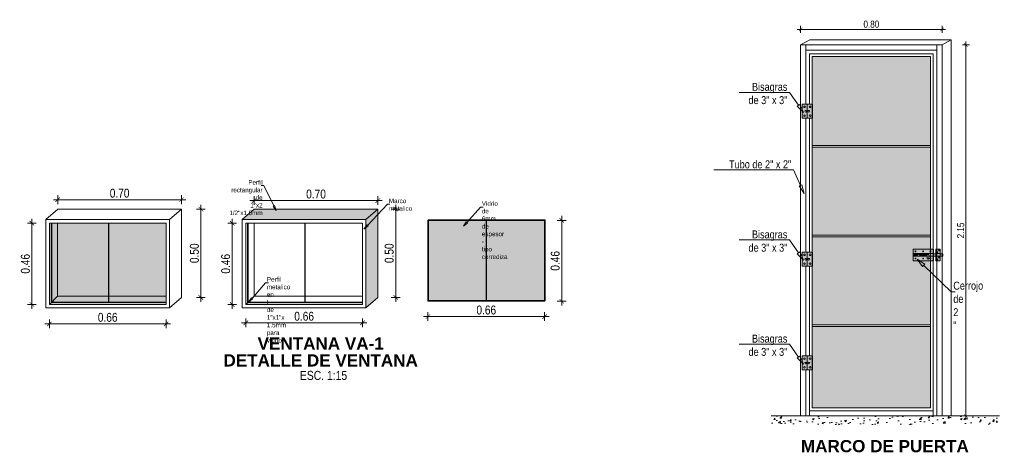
# Model space of a CAD drawing. Header units: metres. Extents: x 115.1 to 149.6, y 26.3 to 56.6.
# Drawn here: x 124.48 to 130.02, y 32.19 to 34.64 of the extents above; entities that cross this region are included whole.
import ezdxf
from ezdxf import colors
from ezdxf.entities.mleader import LeaderData, LeaderLine
from ezdxf.enums import TextEntityAlignment as Align
from ezdxf.math import Vec2, Vec3

# ---------------------------------------------------------------- set-up
doc = ezdxf.new("R2010")
doc.units = ezdxf.units.M
doc.set_wipeout_variables(frame=1)
doc.layers.get('0').update_dxf_attribs({"color": 250})
doc.layers.get('Defpoints').update_dxf_attribs({"color": 30, "lineweight": 9})
for name, color, linetype, lineweight in [('-Acero techos', 252, 'Continuous', 13), ('-Achurado', 251, 'Continuous', 5), ('-Acotado', 251, 'Continuous', 5), ('-Textos', 7, 'Continuous', 20), ('-Vista', 148, 'Continuous', 9), ('ventana', 152, 'Continuous', 20)]:
    doc.layers.add(name, color=color, linetype=linetype, lineweight=lineweight)
doc.layers.add('A_50_CotasExter', color=253, linetype='Continuous')
doc.layers.add('G-TEXTOS-TITULOS', color=174, linetype='Continuous')
doc.styles.add('-Arial Narrow', font='ARIALN.TTF')
doc.styles.add('25-TITULO', font='arialbd.ttf', dxfattribs={"height": 0.1})
doc.dimstyles.new('Esc 1_20n', dxfattribs={"dimscale": 0.02, "dimtxt": 2, "dimasz": 1, "dimexe": 1, "dimexo": 1, "dimgap": 0.45, "dimtad": 1, "dimtoh": 1, "dimzin": 3, "dimdsep": 46, "dimtxsty": '-Arial Narrow', "dimblk": 'ARCHTICK', "dimcen": 1, "dimdle": 1, "dimclrd": 252, "dimclre": 252, "dimclrt": 252, "dimadec": 0, "dimazin": 0, "dimtfac": 1, "dimtix": 1, "dimtmove": 1, "dimatfit": 2, "dimldrblk": 'ARCHTICK', "dimfxl": 1, "dimfxlon": 1, "dimtolj": 2, "dimlwd": 5, "dimlwe": 5, "dimarcsym": 0})

# ---------------------------------------------------------------- blocks, each defined once
blk = doc.blocks.new('_ClosedBlank')
at = {"color": 0, "linetype": 'ByBlock', "lineweight": -2}
for p, q in [((-1, 0.17), (0, 0)), ((-1, 0.17), (-1, -0.17)), ((0, 0), (-1, -0.17))]:
    blk.add_line(p, q, dxfattribs=at)
blk = doc.blocks.new('_ArchTick')
at = {"color": 0, "linetype": 'ByBlock', "const_width": 0.15}
blk.add_lwpolyline([(-0.5, -0.5), (0.5, 0.5)], dxfattribs=at)
blk = doc.blocks.new('*D316')
at = {"layer": 'A_50_CotasExter', "color": 252, "lineweight": 5, "transparency": 16777216}
for p, q in [((127.5182, 33.5061), (127.5682, 33.5061)), ((127.5432, 33.0236), (127.5432, 33.5311)), ((127.5182, 33.0486), (127.5682, 33.0486))]:
    blk.add_line(p, q, dxfattribs=at)
at = {"layer": 'Defpoints', "color": 0, "transparency": 16777216}
for p in [(127.4464, 33.5061), (127.5432, 33.5061), (127.4464, 33.0486)]:
    blk.add_point(p, dxfattribs=at)
at = {"layer": 'A_50_CotasExter', "color": 252, "lineweight": 5, "transparency": 16777216, "xscale": 0.025, "yscale": 0.025, "zscale": 0.025}
for p, rotation in [((127.5432, 33.5061), 89.99926492903161), ((127.5432, 33.0486), 269.9992649290317)]:
    blk.add_blockref('_ArchTick', p, dxfattribs=dict(at, rotation=rotation))
at = {"layer": 'A_50_CotasExter', "color": 252, "transparency": 16777216, "insert": (127.5064, 33.2773), "char_height": 0.05, "attachment_point": 5, "rotation": 89.9993, "style": '-Arial Narrow'}
blk.add_mtext('\\A2;0.46', dxfattribs=at)
blk = doc.blocks.new('*D317')
at = {"layer": 'A_50_CotasExter', "color": 252, "lineweight": 5, "transparency": 16777216}
for p, q in [((126.7864, 32.9869), (126.7864, 32.9369)), ((127.4464, 32.9868), (127.4464, 32.9368)), ((126.7614, 32.9619), (127.4714, 32.9618))]:
    blk.add_line(p, q, dxfattribs=at)
at = {"layer": 'Defpoints', "color": 0, "transparency": 16777216}
for p in [(126.7864, 33.0486), (127.4464, 33.0486), (127.4464, 32.9618)]:
    blk.add_point(p, dxfattribs=at)
at = {"layer": 'A_50_CotasExter', "color": 252, "lineweight": 5, "transparency": 16777216, "xscale": 0.025, "yscale": 0.025, "zscale": 0.025}
for p, rotation in [((126.7864, 32.9619), 179.9992649290311), ((127.4464, 32.9618), 359.9992649290311)]:
    blk.add_blockref('_ArchTick', p, dxfattribs=dict(at, rotation=rotation))
at = {"layer": 'A_50_CotasExter', "color": 252, "transparency": 16777216, "insert": (127.1164, 32.9986), "char_height": 0.05, "attachment_point": 5, "rotation": 359.9993, "style": '-Arial Narrow'}
blk.add_mtext('\\A2;0.66', dxfattribs=at)
blk = doc.blocks.new('*D318')
at = {"layer": 'A_50_CotasExter', "color": 252, "lineweight": 5, "transparency": 16777216}
for p, q in [((126.6041, 33.5952), (126.6041, 33.0452)), ((126.5791, 33.5702), (126.6291, 33.5702)), ((126.5791, 33.0702), (126.6291, 33.0702))]:
    blk.add_line(p, q, dxfattribs=at)
at = {"layer": 'Defpoints', "color": 0, "transparency": 16777216}
for p in [(126.5031, 33.5702), (126.5031, 33.0702), (126.6041, 33.0702)]:
    blk.add_point(p, dxfattribs=at)
at = {"layer": 'A_50_CotasExter', "color": 252, "lineweight": 5, "transparency": 16777216, "xscale": 0.025, "yscale": 0.025, "zscale": 0.025}
for p, rotation in [((126.6041, 33.5702), 90), ((126.6041, 33.0702), 270)]:
    blk.add_blockref('_ArchTick', p, dxfattribs=dict(at, rotation=rotation))
at = {"layer": 'A_50_CotasExter', "color": 252, "transparency": 16777216, "insert": (126.5673, 33.3202), "char_height": 0.05, "attachment_point": 5, "rotation": 90, "style": '-Arial Narrow'}
blk.add_mtext('\\A2;0.50', dxfattribs=at)
blk = doc.blocks.new('*D319')
at = {"layer": 'A_50_CotasExter', "color": 252, "lineweight": 5, "transparency": 16777216}
for p, q in [((126.5281, 33.6184), (125.7781, 33.6184)), ((125.8031, 33.5952), (125.8031, 33.6434)), ((126.5031, 33.5952), (126.5031, 33.6434))]:
    blk.add_line(p, q, dxfattribs=at)
at = {"layer": 'Defpoints', "color": 0, "transparency": 16777216}
for p in [(125.8031, 33.6184), (125.8031, 33.5702), (126.5031, 33.5702)]:
    blk.add_point(p, dxfattribs=at)
at = {"layer": 'A_50_CotasExter', "color": 252, "lineweight": 5, "transparency": 16777216, "xscale": 0.025, "yscale": 0.025, "zscale": 0.025, "rotation": 180}
blk.add_blockref('_ArchTick', (125.8031, 33.6184), dxfattribs=at)
at = {"layer": 'A_50_CotasExter', "color": 252, "lineweight": 5, "transparency": 16777216, "xscale": 0.025, "yscale": 0.025, "zscale": 0.025}
blk.add_blockref('_ArchTick', (126.5031, 33.6184), dxfattribs=at)
at = {"layer": 'A_50_CotasExter', "color": 252, "transparency": 16777216, "insert": (126.1531, 33.6552), "char_height": 0.05, "attachment_point": 5, "style": '-Arial Narrow'}
blk.add_mtext('\\A2;0.70', dxfattribs=at)
blk = doc.blocks.new('*D320')
at = {"layer": 'A_50_CotasExter', "color": 252, "lineweight": 5, "transparency": 16777216}
for p, q in [((125.7037, 33.4906), (125.6537, 33.4906)), ((125.6787, 33.5156), (125.6787, 33.0056)), ((125.7037, 33.0306), (125.6537, 33.0306))]:
    blk.add_line(p, q, dxfattribs=at)
at = {"layer": 'Defpoints', "color": 0, "transparency": 16777216}
for p in [(125.7557, 33.4906), (125.6787, 33.0306), (125.7557, 33.0306)]:
    blk.add_point(p, dxfattribs=at)
at = {"layer": 'A_50_CotasExter', "color": 252, "lineweight": 5, "transparency": 16777216, "xscale": 0.025, "yscale": 0.025, "zscale": 0.025}
for p, rotation in [((125.6787, 33.4906), 90), ((125.6787, 33.0306), 270)]:
    blk.add_blockref('_ArchTick', p, dxfattribs=dict(at, rotation=rotation))
at = {"layer": 'A_50_CotasExter', "color": 252, "transparency": 16777216, "insert": (125.6419, 33.2606), "char_height": 0.05, "attachment_point": 5, "rotation": 90, "style": '-Arial Narrow'}
blk.add_mtext('\\A2;0.46', dxfattribs=at)
blk = doc.blocks.new('*D321')
at = {"layer": 'A_50_CotasExter', "color": 252, "lineweight": 5, "transparency": 16777216}
for p, q in [((125.7557, 32.9514), (125.7557, 32.9014)), ((126.4157, 32.9514), (126.4157, 32.9014)), ((125.7307, 32.9264), (126.4407, 32.9264))]:
    blk.add_line(p, q, dxfattribs=at)
at = {"layer": 'Defpoints', "color": 0, "transparency": 16777216}
for p in [(125.7557, 33.0306), (126.4157, 33.0306), (126.4157, 32.9264)]:
    blk.add_point(p, dxfattribs=at)
at = {"layer": 'A_50_CotasExter', "color": 252, "lineweight": 5, "transparency": 16777216, "xscale": 0.025, "yscale": 0.025, "zscale": 0.025, "rotation": 180}
blk.add_blockref('_ArchTick', (125.7557, 32.9264), dxfattribs=at)
at = {"layer": 'A_50_CotasExter', "color": 252, "lineweight": 5, "transparency": 16777216, "xscale": 0.025, "yscale": 0.025, "zscale": 0.025}
blk.add_blockref('_ArchTick', (126.4157, 32.9264), dxfattribs=at)
at = {"layer": 'A_50_CotasExter', "color": 252, "transparency": 16777216, "insert": (126.0857, 32.9632), "char_height": 0.05, "attachment_point": 5, "style": '-Arial Narrow'}
blk.add_mtext('\\A2;0.66', dxfattribs=at)
blk = doc.blocks.new('*D322')
at = {"layer": 'A_50_CotasExter', "color": 252, "lineweight": 5, "transparency": 16777216}
for p, q in [((125.5017, 33.5952), (125.5017, 33.0452)), ((125.4767, 33.5702), (125.5267, 33.5702)), ((125.4767, 33.0702), (125.5267, 33.0702))]:
    blk.add_line(p, q, dxfattribs=at)
at = {"layer": 'Defpoints', "color": 0, "transparency": 16777216}
for p in [(125.3919, 33.5702), (125.3919, 33.0702), (125.5017, 33.0702)]:
    blk.add_point(p, dxfattribs=at)
at = {"layer": 'A_50_CotasExter', "color": 252, "lineweight": 5, "transparency": 16777216, "xscale": 0.025, "yscale": 0.025, "zscale": 0.025}
for p, rotation in [((125.5017, 33.5702), 90), ((125.5017, 33.0702), 270)]:
    blk.add_blockref('_ArchTick', p, dxfattribs=dict(at, rotation=rotation))
at = {"layer": 'A_50_CotasExter', "color": 252, "transparency": 16777216, "insert": (125.465, 33.3202), "char_height": 0.05, "attachment_point": 5, "rotation": 90, "style": '-Arial Narrow'}
blk.add_mtext('\\A2;0.50', dxfattribs=at)
blk = doc.blocks.new('*D323')
at = {"layer": 'A_50_CotasExter', "color": 252, "lineweight": 5, "transparency": 16777216}
for p, q in [((125.4169, 33.6234), (124.6669, 33.6234)), ((124.6919, 33.5984), (124.6919, 33.6484)), ((125.3919, 33.5984), (125.3919, 33.6484))]:
    blk.add_line(p, q, dxfattribs=at)
at = {"layer": 'Defpoints', "color": 0, "transparency": 16777216}
for p in [(124.6919, 33.6234), (124.6919, 33.5702), (125.3919, 33.5702)]:
    blk.add_point(p, dxfattribs=at)
at = {"layer": 'A_50_CotasExter', "color": 252, "lineweight": 5, "transparency": 16777216, "xscale": 0.025, "yscale": 0.025, "zscale": 0.025, "rotation": 180}
blk.add_blockref('_ArchTick', (124.6919, 33.6234), dxfattribs=at)
at = {"layer": 'A_50_CotasExter', "color": 252, "lineweight": 5, "transparency": 16777216, "xscale": 0.025, "yscale": 0.025, "zscale": 0.025}
blk.add_blockref('_ArchTick', (125.3919, 33.6234), dxfattribs=at)
at = {"layer": 'A_50_CotasExter', "color": 252, "transparency": 16777216, "insert": (125.0419, 33.6602), "char_height": 0.05, "attachment_point": 5, "style": '-Arial Narrow'}
blk.add_mtext('\\A2;0.70', dxfattribs=at)
blk = doc.blocks.new('*D324')
at = {"layer": 'A_50_CotasExter', "color": 252, "lineweight": 5, "transparency": 16777216}
for p, q in [((124.5706, 33.4906), (124.5206, 33.4906)), ((124.5456, 33.5156), (124.5456, 33.0056)), ((124.5706, 33.0306), (124.5206, 33.0306))]:
    blk.add_line(p, q, dxfattribs=at)
at = {"layer": 'Defpoints', "color": 0, "transparency": 16777216}
for p in [(124.6444, 33.4906), (124.5456, 33.0306), (124.6444, 33.0306)]:
    blk.add_point(p, dxfattribs=at)
at = {"layer": 'A_50_CotasExter', "color": 252, "lineweight": 5, "transparency": 16777216, "xscale": 0.025, "yscale": 0.025, "zscale": 0.025}
for p, rotation in [((124.5456, 33.4906), 90), ((124.5456, 33.0306), 270)]:
    blk.add_blockref('_ArchTick', p, dxfattribs=dict(at, rotation=rotation))
at = {"layer": 'A_50_CotasExter', "color": 252, "transparency": 16777216, "insert": (124.5088, 33.2606), "char_height": 0.05, "attachment_point": 5, "rotation": 90, "style": '-Arial Narrow'}
blk.add_mtext('\\A2;0.46', dxfattribs=at)
blk = doc.blocks.new('*D325')
at = {"layer": 'A_50_CotasExter', "color": 252, "lineweight": 5, "transparency": 16777216}
for p, q in [((124.6444, 32.9454), (124.6444, 32.8954)), ((125.3044, 32.9454), (125.3044, 32.8954)), ((124.6194, 32.9204), (125.3294, 32.9204))]:
    blk.add_line(p, q, dxfattribs=at)
at = {"layer": 'Defpoints', "color": 0, "transparency": 16777216}
for p in [(124.6444, 33.0306), (125.3044, 33.0306), (125.3044, 32.9204)]:
    blk.add_point(p, dxfattribs=at)
at = {"layer": 'A_50_CotasExter', "color": 252, "lineweight": 5, "transparency": 16777216, "xscale": 0.025, "yscale": 0.025, "zscale": 0.025, "rotation": 180}
blk.add_blockref('_ArchTick', (124.6444, 32.9204), dxfattribs=at)
at = {"layer": 'A_50_CotasExter', "color": 252, "lineweight": 5, "transparency": 16777216, "xscale": 0.025, "yscale": 0.025, "zscale": 0.025}
blk.add_blockref('_ArchTick', (125.3044, 32.9204), dxfattribs=at)
at = {"layer": 'A_50_CotasExter', "color": 252, "transparency": 16777216, "insert": (124.9744, 32.9572), "char_height": 0.05, "attachment_point": 5, "style": '-Arial Narrow'}
blk.add_mtext('\\A2;0.66', dxfattribs=at)
blk = doc.blocks.new('*D421')
at = {"layer": '-Acotado', "color": 252, "lineweight": 5, "transparency": 16777216}
for p, q in [((129.8097, 34.4991), (129.8497, 34.4991)), ((129.8297, 32.3791), (129.8297, 34.5191)), ((129.8097, 32.3991), (129.8497, 32.3991))]:
    blk.add_line(p, q, dxfattribs=at)
at = {"layer": 'Defpoints', "color": 0, "transparency": 16777216}
for p in [(129.6949, 34.4991), (129.8297, 34.4991), (129.6949, 32.3991)]:
    blk.add_point(p, dxfattribs=at)
at = {"layer": '-Acotado', "color": 252, "lineweight": 5, "transparency": 16777216, "xscale": 0.02, "yscale": 0.02, "zscale": 0.02}
for p, rotation in [((129.8297, 34.4991), 90), ((129.8297, 32.3991), 270)]:
    blk.add_blockref('_ArchTick', p, dxfattribs=dict(at, rotation=rotation))
at = {"layer": '-Acotado', "color": 252, "transparency": 16777216, "insert": (129.8003, 33.4491), "char_height": 0.04, "attachment_point": 5, "rotation": 90, "style": '-Arial Narrow'}
blk.add_mtext('\\A2;2.15', dxfattribs=at)
blk = doc.blocks.new('*D422')
at = {"layer": '-Acotado', "color": 252, "lineweight": 5, "transparency": 16777216}
for p, q in [((128.8949, 34.5671), (128.8949, 34.6071)), ((129.6949, 34.5671), (129.6949, 34.6071)), ((128.8749, 34.5871), (129.7149, 34.5871))]:
    blk.add_line(p, q, dxfattribs=at)
at = {"layer": 'Defpoints', "color": 0, "transparency": 16777216}
for p in [(129.6949, 34.5871), (128.8949, 34.4991), (129.6949, 34.4991)]:
    blk.add_point(p, dxfattribs=at)
at = {"layer": '-Acotado', "color": 252, "lineweight": 5, "transparency": 16777216, "xscale": 0.02, "yscale": 0.02, "zscale": 0.02, "rotation": 180}
blk.add_blockref('_ArchTick', (128.8949, 34.5871), dxfattribs=at)
at = {"layer": '-Acotado', "color": 252, "lineweight": 5, "transparency": 16777216, "xscale": 0.02, "yscale": 0.02, "zscale": 0.02}
blk.add_blockref('_ArchTick', (129.6949, 34.5871), dxfattribs=at)
at = {"layer": '-Acotado', "color": 252, "transparency": 16777216, "insert": (129.2949, 34.6166), "char_height": 0.04, "attachment_point": 5, "style": '-Arial Narrow'}
blk.add_mtext('\\A2;0.80', dxfattribs=at)
blk = doc.blocks.new('Bisagra 3 x 3')
h = blk.add_hatch(color=7)
h.dxf.hatch_style = 1
h.set_gradient(color1=(255, 255, 255), color2=(128, 128, 128), tint=1, name='CURVED')
h.paths.add_polyline_path([(-0.0285, 0.0396), (0.0285, 0.0396), (0.0285, -0.0396), (-0.0285, -0.0396)])
at = {"linetype": 'Continuous'}
blk.add_wipeout([(-0.0285, 0.0396), (0.0285, 0.0396), (0.0285, -0.0396), (-0.0285, -0.0396)], dxfattribs=at)
h = blk.add_hatch(color=7)
h.dxf.hatch_style = 1
h.set_gradient(color1=(255, 255, 255), color2=(128, 128, 128), tint=1, name='INVCYLINDER')
h.paths.add_polyline_path([(0, 0.0396), (-0.0285, 0.0396), (-0.0285, -0.0396), (0, -0.0396)])
h.paths.add_polyline_path([(-0.0205, 0.0249, -1), (-0.0113, 0.0249, -1)], flags=16)
h.paths.add_polyline_path([(-0.0044, 0, -1), (-0.0136, 0, -1)], flags=16)
h.paths.add_polyline_path([(-0.0113, -0.0249, -1), (-0.0205, -0.0249, -1)], flags=16)
h.paths.add_polyline_path([(0.0285, 0.0396), (0, 0.0396), (0, -0.0396), (0.0285, -0.0396)])
h.paths.add_polyline_path([(0.0136, 0, -1), (0.0044, 0, -1)], flags=16)
h.paths.add_polyline_path([(0.0113, 0.0249, -1), (0.0205, 0.0249, -1)], flags=16)
h.paths.add_polyline_path([(0.0205, -0.0249, -1), (0.0113, -0.0249, -1)], flags=16)
at = {"layer": '-Vista', "linetype": 'Continuous'}
blk.add_lwpolyline([(-0.0285, 0.0396), (0.0285, 0.0396), (0.0285, -0.0396), (-0.0285, -0.0396)], close=True, dxfattribs=at)
blk.add_lwpolyline([(0, 0.0396), (0, -0.0396)], dxfattribs=at)
for centre in [(-0.0159, 0.0249), (-0.009, 0), (0.009, 0), (0.0159, 0.0249), (-0.0159, -0.0249), (0.0159, -0.0249)]:
    blk.add_circle(centre, 0.0046, dxfattribs=at)
blk = doc.blocks.new('Cerrojo')
h = blk.add_hatch(color=7)
h.dxf.hatch_style = 1
h.set_gradient(color1=(255, 255, 255), color2=(128, 128, 128), tint=1, name='CYLINDER')
h.paths.add_polyline_path([(0, 0.0335), (-0.1143, 0.0335), (-0.1143, 0.0075), (0, 0.0075)])
h.paths.add_polyline_path([(-0.0196, 0.02, -1), (-0.0145, 0.02, -1)], flags=16)
h.paths.add_polyline_path([(-0.0606, 0.02, -1), (-0.0555, 0.02, -1)], flags=16)
h.paths.add_polyline_path([(-0.1036, 0.02, -1), (-0.0986, 0.02, -1)], flags=16)
h.paths.add_polyline_path([(0, -0.0075), (-0.0251, -0.0075), (-0.0251, -0.0192, -0.83287), (-0.0351, -0.0192), (-0.0351, -0.0075), (-0.0811, -0.0075, -0.056334), (-0.0816, -0.0075), (-0.0867, -0.0075, -0.056334), (-0.0872, -0.0075), (-0.1143, -0.0075), (-0.1143, -0.0335), (0, -0.0335)])
h.paths.add_polyline_path([(-0.0606, -0.02, -1), (-0.0555, -0.02, -1)], flags=16)
h.paths.add_polyline_path([(-0.0196, -0.02, -1), (-0.0145, -0.02, -1)], flags=16)
h.paths.add_polyline_path([(-0.1036, -0.02, -1), (-0.0986, -0.02, -1)], flags=16)
h.paths.add_polyline_path([(-0.0792, -0.003), (-0.0351, -0.003), (-0.0351, -0.0192, 0.83287), (-0.0251, -0.0192), (-0.0251, 0, 0.406494), (-0.0281, 0.003), (-0.1143, 0.003), (-0.1143, -0.0075), (-0.0811, -0.0075, 0.372902), (-0.0792, -0.0054)], flags=0)
h.paths.add_polyline_path([(-0.0351, -0.003), (-0.0792, -0.003), (-0.0792, -0.0052, -0.39039), (-0.0811, -0.0075), (-0.0351, -0.0075)], flags=0)
h.paths.add_polyline_path([(0, 0.0075), (-0.1143, 0.0075), (-0.1143, -0.0075), (-0.0872, -0.0075), (-0.0811, -0.0075, 0.372902), (-0.0792, -0.0054), (-0.0792, -0.003), (-0.0351, -0.003), (-0.0351, -0.0192, 0.83287), (-0.0251, -0.0192), (-0.0251, -0.0075), (0, -0.0075)], flags=17)
h.paths.add_polyline_path([(0.0389, -0.0075), (0.0139, -0.0075), (0.0139, -0.0335), (0.0389, -0.0335)])
h.paths.add_polyline_path([(0.0344, -0.0138, -1), (0.0294, -0.0138, -1)], flags=16)
h.paths.add_polyline_path([(0.0243, -0.025, -1), (0.0192, -0.025, -1)], flags=16)
h.paths.add_polyline_path([(0.0389, 0.0075), (0.0139, 0.0075), (0.0139, -0.0075), (0.0389, -0.0075)])
h.paths.add_polyline_path([(0.0389, 0.0335), (0.0139, 0.0335), (0.0139, 0.0075), (0.0389, 0.0075)])
h.paths.add_polyline_path([(0.0294, 0.0262, -1), (0.0344, 0.0262, -1)], flags=16)
h.paths.add_polyline_path([(0.0243, 0.015, -1), (0.0192, 0.015, -1)], flags=16)
h.paths.add_polyline_path([(0, 0.0075), (-0.1143, 0.0075), (-0.1143, -0.0075), (-0.0811, -0.0075, 0.372902), (-0.0792, -0.0054), (-0.0792, -0.003), (-0.0351, -0.003), (-0.0351, -0.0192, 0.83287), (-0.0251, -0.0192), (-0.0251, -0.0075), (0, -0.0075)], flags=17)
h = blk.add_hatch(color=7)
h.dxf.hatch_style = 1
h.set_gradient(color1=(255, 255, 255), color2=(128, 128, 128), tint=1, name='CYLINDER')
h.paths.add_polyline_path([(-0.1143, 0.0075), (-0.1143, -0.0335), (0, -0.0335), (0, 0.0075)])
h = blk.add_hatch(color=18)
h.dxf.hatch_style = 1
h.paths.add_polyline_path([(0.0139, 0.0065), (0, 0.0065), (0, -0.0065), (0.0139, -0.0065)])
h.paths.add_polyline_path([(0.0539, 0.0065), (0.0389, 0.0065), (0.0389, -0.0065), (0.0539, -0.0065)])
h.paths.add_polyline_path([(-0.0251, 0, 0.421975), (-0.0282, 0.003), (-0.1143, 0.003), (-0.1143, -0.003), (-0.0892, -0.003), (-0.0892, -0.0054, 0.372902), (-0.0872, -0.0075), (-0.0811, -0.0075, 0.39039), (-0.0792, -0.0052), (-0.0792, -0.003), (-0.0351, -0.003), (-0.0351, -0.0192, 0.83287), (-0.0251, -0.0192)])
h = blk.add_hatch(color=7)
h.dxf.hatch_style = 1
h.set_gradient(color1=(255, 255, 255), color2=(128, 128, 128), tint=1, name='CYLINDER')
h.paths.add_polyline_path([(-0.0351, -0.003), (-0.0792, -0.003), (-0.0792, -0.0052, -0.39039), (-0.0811, -0.0075), (-0.0351, -0.0075)])
h.paths.add_polyline_path([(-0.0892, -0.003), (-0.1143, -0.003), (-0.1143, -0.0075), (-0.0872, -0.0075, -0.39039), (-0.0892, -0.0052)])
at = {"layer": '-Vista', "ltscale": 0.009}
for p, q in [((-0.1143, 0.0075), (0, 0.0075)), ((-0.0281, 0.003), (-0.1143, 0.003)), ((-0.0251, 0), (-0.0251, -0.0192)), ((0, 0.0335), (0, -0.0335)), ((0, 0.0065), (0.0139, 0.0065)), ((0.0139, 0.0335), (0.0389, 0.0335)), ((0.0139, 0.0335), (0.0139, -0.0335)), ((0.0139, 0.0075), (0.0389, 0.0075)), ((0.0389, 0.0335), (0.0389, -0.0335)), ((0.0539, 0.0065), (0.0389, 0.0065)), ((0.0539, -0.0065), (0.0539, 0.0065)), ((-0.0892, -0.003), (-0.1143, -0.003)), ((-0.1143, -0.0075), (-0.0351, -0.0075)), ((-0.0892, -0.003), (-0.0892, -0.0054)), ((-0.0351, -0.003), (-0.0792, -0.003)), ((-0.0792, -0.003), (-0.0792, -0.0054)), ((-0.0351, -0.003), (-0.0351, -0.0192)), ((-0.0251, -0.0075), (0, -0.0075)), ((0, -0.0065), (0.0139, -0.0065)), ((0.0139, -0.0075), (0.0389, -0.0075)), ((0.0139, -0.0335), (0.0389, -0.0335)), ((0.0389, -0.0065), (0.0539, -0.0065))]:
    blk.add_line(p, q, dxfattribs=at)
blk.add_lwpolyline([(0, -0.0335), (-0.1143, -0.0335), (-0.1143, 0.0335), (0, 0.0335)], close=True, dxfattribs=at)
for centre in [(-0.1011, 0.02), (-0.0581, 0.02), (-0.0171, 0.02), (0.0218, 0.015), (0.0319, 0.0262), (-0.1011, -0.02), (-0.0581, -0.02), (-0.0171, -0.02), (0.0218, -0.025), (0.0319, -0.0138)]:
    blk.add_circle(centre, 0.00253, dxfattribs=at)
for centre, radius, start, end in [((-0.0281, 0), 0.003, 359.9569, 88.4858), ((-0.087, -0.0053), 0.0022, 178.2508, 276.4486), ((-0.0814, -0.0053), 0.0022, 263.5514, 1.7492), ((-0.0301, -0.0183), 0.00508, 190.4202, 349.5798)]:
    blk.add_arc(centre, radius, start, end, dxfattribs=at)

msp = doc.modelspace()

# ---------------------------------------------------------------- hatches: boundary and pattern name
at = {"layer": '-Acero techos', "true_color": 0xadddf7}
h = msp.add_hatch(dxfattribs=at)
h.set_pattern_fill('AR-CONC', color=141, scale=0.0001)
h.set_pattern_definition([(50, (-1401.926262, -1389.25806), (0.0182184669, -0.00159390855), [0.001905, -0.020955]), (355, (-1401.926262, -1389.25806), (-0.00352434214, 0.01910568452), [0.001524, -0.01676405842]), (100.4514447, (-1401.924743, -1389.258193), (0.01469412471, 0.01751177519), [0.00161900088, -0.01780902446]), (46.1842, (-1401.926262, -1389.25298), (0.0271079041, -0.0042042328), [0.0028575, -0.0314325]), (96.6355576, (-1401.924003, -1389.25333), (0.0237404134, 0.02474261246), [0.0024285023, -0.0267135608]), (351.1841512, (-1401.926262, -1389.25298), (0.0237404134, 0.02474261246), [0.0022859967, -0.0251459732]), (21, (-1401.923722, -1389.25425), (0.01516143913, -0.01022651982), [0.001905, -0.020955]), (326, (-1401.923722, -1389.25425), (0.00618020283, 0.01841879661), [0.001524, -0.016764]), (71.451445, (-1401.922458, -1389.255102), (0.02134164193, 0.00819227689), [0.00161900088, -0.01780899376]), (37.5, (-1401.9262616, -1389.25806), (0.000308860325, 0.008455503887), [0, -0.0165608, 0, -0.017018, 0, -0.0168275]), (7.5, (-1401.926262, -1389.25806), (0.00668196625, 0.01001805748), [0, -0.0097028, 0, -0.0161798, 0, -0.0064135]), (327.5, (-1401.931926, -1389.25806), (0.013559059517, -0.0005728744), [0, -0.00635, 0, -0.019812, 0, -0.026289]), (317.5, (-1401.934466, -1389.25806), (0.01481291814, 0.0025426491), [0, -0.008255, 0, -0.0131572, 0, -0.018669])])
h.paths.add_polyline_path([(125.3044, 33.0406), (125.3044, 33.4906), (124.6546, 33.4906), (124.6546, 33.0408)])
h = msp.add_hatch(dxfattribs=at)
h.set_pattern_fill('AR-CONC', color=141, scale=0.0001)
h.set_pattern_definition([(50, (-1399.840644, -1388.557792), (0.0182184669, -0.00159390855), [0.001905, -0.020955]), (355, (-1399.840644, -1388.557792), (-0.00352434214, 0.01910568452), [0.001524, -0.01676405842]), (100.4514447, (-1399.839126, -1388.557925), (0.01469412471, 0.01751177519), [0.00161900088, -0.01780902446]), (46.1842, (-1399.840644, -1388.552712), (0.0271079041, -0.0042042328), [0.0028575, -0.0314325]), (96.6355576, (-1399.838385, -1388.553063), (0.0237404134, 0.02474261246), [0.0024285023, -0.0267135608]), (351.1841512, (-1399.840644, -1388.552712), (0.0237404134, 0.02474261246), [0.0022859967, -0.0251459732]), (21, (-1399.838104, -1388.553982), (0.01516143913, -0.01022651982), [0.001905, -0.020955]), (326, (-1399.838104, -1388.553982), (0.00618020283, 0.01841879661), [0.001524, -0.016764]), (71.451445, (-1399.836841, -1388.554835), (0.02134164193, 0.00819227689), [0.00161900088, -0.01780899376]), (37.5, (-1399.8406444, -1388.557792), (0.000308860325, 0.008455503887), [0, -0.0165608, 0, -0.017018, 0, -0.0168275]), (7.5, (-1399.840644, -1388.557792), (0.00668196625, 0.01001805748), [0, -0.0097028, 0, -0.0161798, 0, -0.0064135]), (327.5, (-1399.8463086, -1388.557792), (0.013559059517, -0.0005728744), [0, -0.00635, 0, -0.019812, 0, -0.026289]), (317.5, (-1399.848849, -1388.557792), (0.01481291814, 0.0025426491), [0, -0.008255, 0, -0.0131572, 0, -0.018669])])
h.paths.add_polyline_path([(126.79, 33.0521), (127.4464, 33.0521), (127.4464, 33.5061), (126.79, 33.5061)])
at = {"layer": '-Acero techos', "true_color": 0xc7c8ca}
h = msp.add_hatch(color=9, dxfattribs=at)
h.dxf.hatch_style = 1
h.paths.add_polyline_path([(124.6545, 33.0407), (124.6444, 33.0306), (125.3044, 33.0306), (125.3044, 33.0406)])
h = msp.add_hatch(color=9, dxfattribs=at)
h.dxf.hatch_style = 1
h.paths.add_polyline_path([(125.7658, 33.0407), (125.7557, 33.0306), (126.4157, 33.0306), (126.4157, 33.0406)])
at = {"layer": '-Achurado', "ltscale": 0.009}
h = msp.add_hatch(dxfattribs=at)
h.set_pattern_fill('AR-CONC', color=256, scale=0.0005)
h.set_pattern_definition([(50, (-1373.79636, -1398.31865), (0.0910923345, -0.0079695428), [0.009525, -0.104775]), (355, (-1373.79636, -1398.31865), (-0.0176217107, 0.0955284226), [0.00762, -0.083820292]), (100.4514447, (-1373.78877, -1398.31932), (0.0734706235, 0.087558876), [0.0080950044, -0.0890451223]), (46.1842, (-1373.79636, -1398.29325), (0.1355395204, -0.021021164), [0.0142875, -0.1571625]), (96.6355576, (-1373.78506, -1398.295), (0.118702067, 0.123713062), [0.012142512, -0.133567804]), (351.184151, (-1373.79636, -1398.29325), (0.118702067, 0.123713062), [0.0114299835, -0.125729866]), (21, (-1373.78366, -1398.2996), (0.0758071956, -0.051132599), [0.009525, -0.104775]), (326, (-1373.78366, -1398.2996), (0.030901014, 0.092093983), [0.00762, -0.08382]), (71.451445, (-1373.77734, -1398.30386), (0.1067082096, 0.0409613844), [0.0080950044, -0.089044969]), (37.5, (-1373.79636, -1398.318652), (0.0015443016, 0.04227751944), [0, -0.082804, 0, -0.08509, 0, -0.0841375]), (7.5, (-1373.79636, -1398.31865), (0.0334098313, 0.0500902874), [0, -0.048514, 0, -0.080899, 0, -0.0320675]), (327.5, (-1373.82468, -1398.318652), (0.0677952976, -0.002864372), [0, -0.03175, 0, -0.09906, 0, -0.131445]), (317.5, (-1373.83738, -1398.31865), (0.0740645907, 0.0127132455), [0, -0.041275, 0, -0.065786, 0, -0.093345])])
h.paths.add_polyline_path([(128.8949, 32.3991), (128.7286, 32.3991), (128.7286, 32.3491), (128.8949, 32.3491)])
h.paths.add_polyline_path([(129.7599, 32.3991), (128.9299, 32.3991), (128.9299, 32.3491), (129.7599, 32.3491)])
h.paths.add_polyline_path([(130.0194, 32.3991), (129.7949, 32.3991), (129.7949, 32.3491), (130.0194, 32.3491)])
at = {"true_color": 0x939598}
h = msp.add_hatch(color=252, dxfattribs=at)
h.dxf.hatch_style = 1
h.paths.add_polyline_path([(126.5031, 33.5702), (125.9248, 33.5702), (125.927, 33.5629), (125.9217, 33.5702), (125.8031, 33.5702), (125.7357, 33.5106), (126.4357, 33.5106)])
h.paths.add_polyline_path([(126.5031, 33.5702), (126.4357, 33.5106), (126.4357, 33.0106), (126.5031, 33.0702)])

# ---------------------------------------------------------------- linework, layer by layer
at = {"layer": '-Acero techos'}
for p, q in [((128.8949, 34.4991), (128.9469, 34.5291)), ((128.8949, 34.4991), (128.9249, 34.4991)), ((128.8949, 32.3991), (128.8949, 34.4991)), ((128.9249, 34.4691), (128.9249, 34.4991)), ((128.9249, 34.4991), (129.6949, 34.4991)), ((129.6949, 34.4991), (129.6649, 34.4991)), ((129.6649, 34.4991), (129.6649, 34.4641)), ((129.6949, 32.3991), (129.6949, 34.4991)), ((129.6649, 34.4691), (128.9249, 34.4691)), ((129.6649, 34.4691), (128.9249, 34.4691)), ((129.6649, 34.4691), (129.6649, 32.3991)), ((129.6649, 34.4691), (129.6649, 32.3991)), ((129.6649, 34.4641), (129.6649, 34.4641)), ((129.6449, 34.3991), (129.6449, 32.4191)), ((129.6292, 33.9309), (128.9606, 33.9309)), ((129.6292, 33.9209), (128.9606, 33.9209)), ((125.3919, 33.0702), (125.3919, 33.5702)), ((126.5031, 33.0702), (126.5031, 33.5702)), ((124.6546, 33.0407), (124.6546, 33.4906)), ((124.6581, 33.0443), (124.6581, 33.4906)), ((124.691, 33.0772), (124.691, 33.4906)), ((125.7659, 33.0407), (125.7659, 33.4906)), ((125.7694, 33.0443), (125.7694, 33.4906)), ((125.8023, 33.0772), (125.8023, 33.4906)), ((126.7864, 33.5061), (126.7901, 33.5095)), ((126.7864, 33.5061), (127.4464, 33.5061)), ((126.7864, 33.0486), (126.7864, 33.5061)), ((126.79, 33.5093), (127.4501, 33.5094)), ((126.79, 33.0521), (126.79, 33.5061)), ((127.4464, 33.5061), (127.4501, 33.5095)), ((127.4464, 33.5061), (127.4464, 33.0486)), ((127.4501, 33.5094), (127.45, 33.0521)), ((128.9249, 33.4091), (128.9249, 32.3991)), ((128.9606, 33.4234), (129.6292, 33.4234)), ((128.9606, 33.4134), (129.6292, 33.4134)), ((124.6444, 33.0306), (124.691, 33.0772)), ((125.3044, 33.0407), (124.6546, 33.0407)), ((125.3044, 33.0442), (124.6581, 33.0443)), ((124.691, 33.0772), (125.3044, 33.0772)), ((125.7557, 33.0306), (125.8023, 33.0772)), ((126.4157, 33.0407), (125.7659, 33.0407)), ((126.4157, 33.0442), (125.7694, 33.0443)), ((125.8023, 33.0772), (126.4157, 33.0772)), ((126.7864, 33.0486), (126.79, 33.0521)), ((127.4464, 33.0486), (126.7864, 33.0486)), ((127.4464, 33.0521), (126.79, 33.0521)), ((127.4464, 33.0486), (127.45, 33.0521)), ((127.45, 33.0521), (127.4499, 33.0521)), ((129.6292, 32.9159), (128.9606, 32.9159)), ((129.6292, 32.9059), (128.9606, 32.9059))]:
    msp.add_line(p, q, dxfattribs=at)
for points in [[(128.9469, 34.5291), (129.7469, 34.5291)], [(129.6949, 34.4991), (129.7469, 34.5291)], [(129.7469, 34.5291), (129.7469, 32.3991)], [(128.9249, 32.3991), (128.9249, 34.4691)], [(129.6449, 34.4491), (128.9449, 34.4491)], [(129.6449, 32.3991), (129.6449, 34.4491), (128.9449, 34.4491)], [(129.6649, 32.3991), (129.6649, 34.4691)], [(128.9449, 32.3991), (128.9449, 33.4241), (128.9449, 34.3991)]]:
    msp.add_lwpolyline(points, dxfattribs=at)
msp.add_lwpolyline([(128.9449, 34.4491), (129.6449, 34.4491), (129.6449, 32.4291), (128.9449, 32.4291)], close=True, dxfattribs=at)
at = {"layer": '-Achurado'}
msp.add_line((128.7286, 32.3991), (130.0194, 32.3991), dxfattribs=at)
for p, q in [((124.9813, 33.0443), (124.9813, 33.4906)), ((126.0925, 33.0443), (126.0925, 33.4906)), ((127.1182, 33.0521), (127.1182, 33.5061))]:
    msp.add_line(p, q)
at = {"layer": 'ventana', "color": 18, "true_color": 0x000000}
for p, q in [((124.6244, 33.5106), (124.6919, 33.5702)), ((125.3919, 33.5702), (124.6919, 33.5702)), ((125.3244, 33.5106), (125.3919, 33.5702)), ((125.7357, 33.5106), (125.8031, 33.5702)), ((126.5031, 33.5702), (125.8031, 33.5702)), ((126.4357, 33.5106), (126.5031, 33.5702)), ((124.6244, 33.0106), (124.6244, 33.5106)), ((124.6244, 33.5106), (125.3244, 33.5106)), ((124.6444, 33.0306), (124.6444, 33.4906)), ((124.6444, 33.4906), (125.3044, 33.4906)), ((125.3044, 33.4906), (125.3044, 33.0306)), ((125.3244, 33.5106), (125.3244, 33.0106)), ((125.7357, 33.0106), (125.7357, 33.5106)), ((125.7357, 33.5106), (126.4357, 33.5106)), ((125.7557, 33.0306), (125.7557, 33.4906)), ((125.7557, 33.4906), (126.4157, 33.4906)), ((126.4157, 33.4906), (126.4157, 33.0306)), ((126.4357, 33.5106), (126.4357, 33.0106)), ((125.3244, 33.0106), (125.3919, 33.0702)), ((126.4357, 33.0106), (126.5031, 33.0702)), ((125.3244, 33.0106), (124.6244, 33.0106)), ((125.3044, 33.0306), (124.6444, 33.0306)), ((126.4357, 33.0106), (125.7357, 33.0106)), ((126.4157, 33.0306), (125.7557, 33.0306))]:
    msp.add_line(p, q, dxfattribs=at)

# ---------------------------------------------------------------- block references
at = {"layer": '-Acero techos'}
msp.add_blockref('Cerrojo', (129.6459, 33.3106), dxfattribs=at)

# ---------------------------------------------------------------- texts
at = {"layer": '-Textos', "style": '-Arial Narrow'}
msp.add_text('ESC. 1:15', height=0.05122, dxfattribs=at).set_placement((126.1955, 32.6288), align=Align.MIDDLE_CENTER)
at = {"layer": 'G-TEXTOS-TITULOS', "color": 219, "true_color": 0x642165, "style": '25-TITULO'}
for s, p in [('VENTANA VA-1', (126.1794, 32.8093)), ('DETALLE DE VENTANA', (126.1794, 32.7138)), ('MARCO DE PUERTA', (129.3713, 32.2285))]:
    msp.add_text(s, height=0.069141, dxfattribs=at).set_placement(p, align=Align.MIDDLE_CENTER)

# ---------------------------------------------------------------- dimensions: what is measured, and where the dimension line sits
at = {"layer": '-Acotado'}
dim = msp.add_linear_dim(base=(129.6949, 34.5871), p1=(128.8949, 34.4991), p2=(129.6949, 34.4991), dimstyle='Esc 1_20n', dxfattribs=at)
dim.commit()
dim.dimension.update_dxf_attribs({"geometry": '*D422', "text_midpoint": (129.2949, 34.6166)})
dim = msp.add_linear_dim(base=(129.8297, 34.4991), p1=(129.6949, 32.3991), p2=(129.6949, 34.4991), angle=90, text='2.15', dimstyle='Esc 1_20n', dxfattribs=at)
dim.commit()
dim.dimension.update_dxf_attribs({"geometry": '*D421', "text_midpoint": (129.8003, 33.4491)})
at = {"layer": 'A_50_CotasExter'}
for p1, p2, distance, picture, middle in [((125.3919, 33.5702), (124.6919, 33.5702), -0.0532, '*D323', (125.0419, 33.6602)), ((126.5031, 33.5702), (125.8031, 33.5702), -0.0482, '*D319', (126.1531, 33.6552)), ((125.3919, 33.5702), (125.3919, 33.0702), 0.1099, '*D322', (125.465, 33.3202)), ((126.5031, 33.5702), (126.5031, 33.0702), 0.1009, '*D318', (126.5673, 33.3202)), ((124.6444, 33.4906), (124.6444, 33.0306), -0.0989, '*D324', (124.5088, 33.2606)), ((125.7557, 33.4906), (125.7557, 33.0306), -0.077, '*D320', (125.6419, 33.2606)), ((127.4464, 33.0486), (127.4464, 33.5061), -0.0968, '*D316', (127.5064, 33.2773)), ((126.7864, 33.0486), (127.4464, 33.0486), -0.0867, '*D317', (127.1164, 32.9986)), ((124.6444, 33.0306), (125.3044, 33.0306), -0.1102, '*D325', (124.9744, 32.9572)), ((125.7557, 33.0306), (126.4157, 33.0306), -0.1042, '*D321', (126.0857, 32.9632))]:
    dim = msp.add_aligned_dim(p1=p1, p2=p2, distance=distance, dimstyle='Esc 1_20n', override={"dimscale": 0.025}, dxfattribs=at)
    dim.commit()
    dim.dimension.update_dxf_attribs({"geometry": picture, "text_midpoint": middle})

# ---------------------------------------------------------------- leaders
at = {"layer": '-Acotado', "ltscale": 0.009}
ml = msp.add_multileader_mtext('Standard', dxfattribs=at)
ml.set_content('Tubo de 2" x 2"', color=7, style='-Arial Narrow')
ml.set_leader_properties(color=7, linetype='ByLayer', lineweight=0)
ml.set_arrow_properties(name='CLOSEDBLANK')
ml.build(insert=Vec2(0, 0))
ml.multileader.update_dxf_attribs({"has_dogleg": 0, "text_left_attachment_type": 6, "text_right_attachment_type": 6, "dogleg_length": 0, "arrow_head_size": 0.05, "scale": 0.025})
ctx = ml.context
ctx.base_point, ctx.scale, ctx.char_height, ctx.arrow_head_size, ctx.landing_gap_size, ctx.plane_origin = Vec3(128.481, 33.792), 0.025, 0.045, 0.05, 0.0125, Vec3(128.8477, 33.577)
ctx.left_attachment, ctx.right_attachment, ctx.text_align_type = 6, 6, 2
notes = []
notes.append((ctx, [(0, (1, 1, 0), (128.8542, 33.792), (-1, 0), 0, [(0, [(128.9155, 33.6592)], 0, [])])]))
ctx.mtext.insert, ctx.mtext.alignment, ctx.mtext.flow_direction = Vec3(128.8417, 33.846), 3, 5
at = {"layer": '-Acotado'}
ml = msp.add_multileader_mtext('Standard', dxfattribs=at)
ml.set_content('Perfil rectangular de 1"x2 1/2"x1.5mm', color=7, style='-Arial Narrow')
ml.set_leader_properties(color=7, linetype='ByLayer', lineweight=0)
ml.set_arrow_properties(name='CLOSEDBLANK')
ml.build(insert=Vec2(0, 0))
ml.multileader.update_dxf_attribs({"has_dogleg": 0, "text_left_attachment_type": 6, "text_right_attachment_type": 6, "dogleg_length": 0, "arrow_head_size": 0.0287, "scale": 0.025})
ctx = ml.context
ctx.base_point, ctx.scale, ctx.char_height, ctx.arrow_head_size, ctx.landing_gap_size, ctx.plane_origin = Vec3(125.5821, 33.7033), 0.025, 0.025852, 0.0287, 0.00718, Vec3(126.2662, 33.6755)
ctx.left_attachment, ctx.right_attachment, ctx.text_align_type = 6, 6, 2
notes.append((ctx, [(1, (1, 1, 0), (125.8579, 33.7033), (-1, 0), 0, [(0, [(125.927, 33.5629)], 0, [])])]))
ctx.mtext.insert, ctx.mtext.width, ctx.mtext.alignment, ctx.mtext.flow_direction = Vec3(125.8508, 33.7343), 0.287601, 3, 5
ml = msp.add_multileader_mtext('Standard', dxfattribs=at)
ml.set_content('Marco metalico  ', color=7, style='-Arial Narrow')
ml.set_leader_properties(color=7, linetype='ByLayer', lineweight=0)
ml.set_arrow_properties(name='CLOSEDBLANK')
ml.build(insert=Vec2(0, 0))
ml.multileader.update_dxf_attribs({"has_dogleg": 0, "text_left_attachment_type": 6, "text_right_attachment_type": 6, "dogleg_length": 0, "arrow_head_size": 0.0287, "scale": 0.025})
ctx = ml.context
ctx.base_point, ctx.scale, ctx.char_height, ctx.arrow_head_size, ctx.landing_gap_size, ctx.plane_origin = Vec3(126.5578, 33.5987), 0.025, 0.025852, 0.0287, 0.00718, Vec3(127.5003, 33.571)
ctx.left_attachment, ctx.right_attachment = 6, 6
notes.append((ctx, [(0, (1, 1, 0), (126.5578, 33.5987), (1, 0), 0, [(0, [(126.4244, 33.4571)], 0, [])])]))
ctx.mtext.insert, ctx.mtext.width, ctx.mtext.flow_direction = Vec3(126.565, 33.6297), 0.221909, 5
ml = msp.add_multileader_mtext('Standard', dxfattribs=at)
ml.set_content('Vidrio de 6mm de espesor - tipo corrediza', color=7, style='-Arial Narrow')
ml.set_leader_properties(color=7, linetype='ByLayer', lineweight=0)
ml.set_arrow_properties(name='CLOSEDBLANK')
ml.build(insert=Vec2(0, 0))
ml.multileader.update_dxf_attribs({"has_dogleg": 0, "text_left_attachment_type": 6, "text_right_attachment_type": 6, "dogleg_length": 0, "arrow_head_size": 0.0287, "scale": 0.025})
ctx = ml.context
ctx.base_point, ctx.scale, ctx.char_height, ctx.arrow_head_size, ctx.landing_gap_size, ctx.plane_origin = Vec3(127.0839, 33.5818), 0.025, 0.025852, 0.0287, 0.00718, Vec3(128.0264, 33.5541)
ctx.left_attachment, ctx.right_attachment = 6, 6
notes.append((ctx, [(0, (1, 1, 0), (127.0839, 33.5818), (1, 0), 0, [(0, [(126.988, 33.4727)], 0, [])])]))
ctx.mtext.insert, ctx.mtext.width, ctx.mtext.flow_direction = Vec3(127.0911, 33.6149), 0.329809, 5
ml = msp.add_multileader_mtext('Standard', dxfattribs=at)
ml.set_content('Cerrojo de 2 "', color=7, style='-Arial Narrow')
ml.set_leader_properties(color=7, linetype='ByLayer', lineweight=0)
ml.set_arrow_properties(name='CLOSEDBLANK')
ml.build(insert=Vec2(0, 0))
ml.multileader.update_dxf_attribs({"has_dogleg": 0, "text_left_attachment_type": 6, "text_right_attachment_type": 6, "dogleg_length": 0, "arrow_head_size": 0.05, "scale": 0.025})
ctx = ml.context
ctx.base_point, ctx.scale, ctx.char_height, ctx.arrow_head_size, ctx.landing_gap_size, ctx.plane_origin = Vec3(129.7461, 33.1011), 0.025, 0.045, 0.05, 0.0125, Vec3(131.3702, 33.1433)
ctx.left_attachment, ctx.right_attachment = 6, 6
notes.append((ctx, [(0, (1, 1, 0), (129.7461, 33.1011), (1, 0), 0, [(0, [(129.5549, 33.2871)], 0, [])])]))
ctx.mtext.insert, ctx.mtext.width, ctx.mtext.flow_direction = Vec3(129.7586, 33.1593), 0.386273, 5
ml = msp.add_multileader_mtext('Standard', dxfattribs=at)
ml.set_content('Perfil metalico en L de 1"x1"x 1.5mm  para vidrio', color=7, style='-Arial Narrow')
ml.set_leader_properties(color=7, linetype='ByLayer', lineweight=0)
ml.set_arrow_properties(name='CLOSEDBLANK')
ml.build(insert=Vec2(0, 0))
ml.multileader.update_dxf_attribs({"has_dogleg": 0, "text_left_attachment_type": 6, "text_right_attachment_type": 6, "dogleg_length": 0, "arrow_head_size": 0.0287, "scale": 0.025})
ctx = ml.context
ctx.base_point, ctx.scale, ctx.char_height, ctx.arrow_head_size, ctx.landing_gap_size, ctx.plane_origin = Vec3(125.8678, 33.1526), 0.025, 0.025852, 0.0287, 0.00718, Vec3(126.5102, 33.1248)
ctx.left_attachment, ctx.right_attachment = 6, 6
notes.append((ctx, [(0, (1, 1, 0), (125.8678, 33.1526), (1, 0), 0, [(0, [(125.7719, 33.0434)], 0, [])])]))
ctx.mtext.insert, ctx.mtext.width, ctx.mtext.flow_direction = Vec3(125.875, 33.1856), 0.355833, 5
for ctx, leaders in notes:
    for number, flags, end, landing, length, lines in leaders:
        leader = LeaderData()
        leader.index, (leader.has_last_leader_line, leader.has_dogleg_vector, leader.attachment_direction) = number, flags
        leader.last_leader_point, leader.dogleg_vector, leader.dogleg_length = Vec3(end), Vec3(landing), length
        for number, points, colour, breaks in lines:
            line = LeaderLine()
            line.index, line.vertices, line.color, line.breaks = number, Vec3.list(points), colors.encode_raw_color(colour), breaks
            leader.lines.append(line)
        ctx.leaders.append(leader)

# ---------------------------------------------------------------- next in the draw order: block references
at = {"layer": '-Acero techos'}
for p in [(128.9326, 34.1242), (128.9326, 33.2866), (128.9326, 32.6991)]:
    msp.add_blockref('Bisagra 3 x 3', p, dxfattribs=at)

# ---------------------------------------------------------------- next in the draw order: hatches: boundary and pattern name
at = {"layer": '-Acero techos', "true_color": 0xc7c8ca}
h = msp.add_hatch(color=9, dxfattribs=at)
h.dxf.hatch_style = 1
h.paths.add_polyline_path([(129.6292, 32.4448), (129.6292, 32.9059), (128.9606, 32.9059), (128.9606, 32.4448)])
h.paths.add_polyline_path([(129.6292, 32.9159), (129.6292, 33.4134), (128.9606, 33.4134), (128.9606, 32.9159)])
h.paths.add_polyline_path([(128.9606, 33.9209), (128.9606, 33.4234), (129.6292, 33.4234), (129.6292, 33.9209)])
h.paths.add_polyline_path([(129.6292, 33.9309), (129.6292, 34.4334), (128.9606, 34.4334), (128.9606, 33.9309)])

# ---------------------------------------------------------------- next in the draw order: linework, layer by layer
at = {"layer": '-Acero techos'}
msp.add_lwpolyline([(128.9606, 34.4334), (129.6292, 34.4334), (129.6292, 32.4448), (128.9606, 32.4448)], close=True, dxfattribs=at)

# ---------------------------------------------------------------- next in the draw order: leaders
at = {"layer": '-Acotado', "ltscale": 0.009}
ml = msp.add_multileader_mtext('Standard', dxfattribs=at)
ml.set_content('Bisagras\\Pde 3" x 3"', color=7, style='-Arial Narrow')
ml.set_leader_properties(color=7, linetype='ByLayer', lineweight=0)
ml.set_arrow_properties(name='CLOSEDBLANK')
ml.build(insert=Vec2(0, 0))
ml.multileader.update_dxf_attribs({"has_dogleg": 0, "text_left_attachment_type": 6, "text_right_attachment_type": 6, "dogleg_length": 0, "arrow_head_size": 0.05, "scale": 0.025})
ctx = ml.context
ctx.base_point, ctx.scale, ctx.char_height, ctx.arrow_head_size, ctx.landing_gap_size, ctx.plane_origin = Vec3(128.5915, 34.2306), 0.025, 0.045, 0.05, 0.0125, Vec3(128.911, 33.9166)
ctx.left_attachment, ctx.right_attachment, ctx.text_align_type = 6, 6, 2
notes = []
notes.append((ctx, [(0, (1, 1, 0), (128.8324, 34.2306), (-1, 0), 0, [(0, [(128.911, 34.1166)], 0, [])])]))
ctx.mtext.insert, ctx.mtext.alignment, ctx.mtext.flow_direction = Vec3(128.8199, 34.2846), 3, 5
ml = msp.add_multileader_mtext('Standard', dxfattribs=at)
ml.set_content('Bisagras\\Pde 3" x 3"', color=7, style='-Arial Narrow')
ml.set_leader_properties(color=7, linetype='ByLayer', lineweight=0)
ml.set_arrow_properties(name='CLOSEDBLANK')
ml.build(insert=Vec2(0, 0))
ml.multileader.update_dxf_attribs({"has_dogleg": 0, "text_left_attachment_type": 6, "text_right_attachment_type": 6, "dogleg_length": 0, "arrow_head_size": 0.05, "scale": 0.025})
ctx = ml.context
ctx.base_point, ctx.scale, ctx.char_height, ctx.arrow_head_size, ctx.landing_gap_size, ctx.plane_origin = Vec3(128.5915, 33.3953), 0.025, 0.045, 0.05, 0.0125, Vec3(128.911, 33.2814)
ctx.left_attachment, ctx.right_attachment, ctx.text_align_type = 6, 6, 2
notes.append((ctx, [(0, (1, 1, 0), (128.8324, 33.3953), (-1, 0), 0, [(0, [(128.911, 33.2814)], 0, [])])]))
ctx.mtext.insert, ctx.mtext.alignment, ctx.mtext.flow_direction = Vec3(128.8199, 33.4493), 3, 5
ml = msp.add_multileader_mtext('Standard', dxfattribs=at)
ml.set_content('Bisagras\\Pde 3" x 3"', color=7, style='-Arial Narrow')
ml.set_leader_properties(color=7, linetype='ByLayer', lineweight=0)
ml.set_arrow_properties(name='CLOSEDBLANK')
ml.build(insert=Vec2(0, 0))
ml.multileader.update_dxf_attribs({"has_dogleg": 0, "text_left_attachment_type": 6, "text_right_attachment_type": 6, "dogleg_length": 0, "arrow_head_size": 0.05, "scale": 0.025})
ctx = ml.context
ctx.base_point, ctx.scale, ctx.char_height, ctx.arrow_head_size, ctx.landing_gap_size, ctx.plane_origin = Vec3(128.5915, 32.8055), 0.025, 0.045, 0.05, 0.0125, Vec3(128.911, 32.6916)
ctx.left_attachment, ctx.right_attachment, ctx.text_align_type = 6, 6, 2
notes.append((ctx, [(0, (1, 1, 0), (128.8324, 32.8055), (-1, 0), 0, [(0, [(128.911, 32.6916)], 0, [])])]))
ctx.mtext.insert, ctx.mtext.alignment, ctx.mtext.flow_direction = Vec3(128.8199, 32.8595), 3, 5
for ctx, leaders in notes:
    for number, flags, end, landing, length, lines in leaders:
        leader = LeaderData()
        leader.index, (leader.has_last_leader_line, leader.has_dogleg_vector, leader.attachment_direction) = number, flags
        leader.last_leader_point, leader.dogleg_vector, leader.dogleg_length = Vec3(end), Vec3(landing), length
        for number, points, colour, breaks in lines:
            line = LeaderLine()
            line.index, line.vertices, line.color, line.breaks = number, Vec3.list(points), colors.encode_raw_color(colour), breaks
            leader.lines.append(line)
        ctx.leaders.append(leader)

doc.saveas('drawing.dxf')
